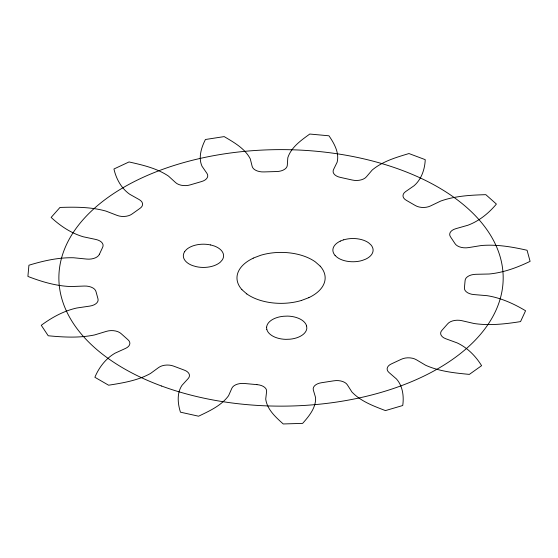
<?xml version="1.0" encoding="UTF-8"?>
<svg xmlns="http://www.w3.org/2000/svg" width="558" height="558" viewBox="0 0 558 558"><rect width="100%" height="100%" fill="white"/><g stroke="black" fill="none" stroke-linecap="round" stroke-linejoin="round"><path stroke-width="0.84" d="M99.436 254.211L102.63 247.34A11.111 6.41 0 0 0 95.823 239.459L83.323 236.794C71.18 233.223 60.334 225.997 51.148 217.425L59.971 207.443C75.337 206.941 91.093 206.913 106.006 211.112L117.096 215.395A11.104 6.41 0 0 0 132.134 213.944L139.905 208.42A11.111 6.417 0 0 0 139.242 199.618L129.686 194.24C121.33 188.388 116.148 178.797 113.937 168.997L129.037 161.946C142.611 165.022 156.805 168.202 168.509 176.112L175.624 182.619A11.104 6.41 0 0 0 190.39 184.831L201.375 181.608A11.111 6.417 0 0 0 206.962 173.412L202.024 166.263C198.083 157.6 201.389 147.5 205.421 139.5L224.183 136.605C233.886 142.36 244.857 148.428 250.263 158.814L252.174 166.43A11.104 6.41 0 0 0 264.101 171.92L276.412 171.55A11.097 6.41 0 0 0 287.293 165.377L287.823 157.684C291.262 147.131 301.208 140.274 309.774 134.039L328.955 135.796C334.13 143.301 339.529 152.766 337.137 162.204L333.51 169.618A11.111 6.41 0 0 0 340.547 177.43L352.049 179.983A11.104 6.41 0 0 0 366.341 176.9L372.242 169.995C382.669 161.29 396.194 157.398 408.958 153.548L425.245 159.658C424.84 169.22 421.499 179.278 414.113 185.709L405.575 191.624A11.111 6.417 0 0 0 406.496 200.42L415.208 205.456A11.111 6.417 0 0 0 430.434 205.986L440.687 201.068C455.098 195.914 470.659 195.105 485.823 194.665L496.39 204.068C488.759 213.212 479.12 221.073 467.869 225.251L455.907 228.654A11.104 6.41 0 0 0 450.55 236.906L454.958 243.546A11.104 6.41 0 0 0 468.49 247.613L481.331 245.527C496.697 244.23 512.139 246.852 527.073 250.27L530.1 261.353C517.217 267.582 503.455 272.653 489.122 274.006L475.793 274.299A11.111 6.41 0 0 0 465.093 280.583L464.444 287.684A11.104 6.41 0 0 0 473.937 294.575L487.134 295.684C500.847 297.839 513.751 303.678 525.58 310.764L520.544 321.596C505.283 324.038 489.582 325.788 474.188 323.535L461.808 320.676A11.104 6.41 0 0 0 447.607 323.898L442.006 330.238A11.104 6.41 0 0 0 445.828 338.762L457.1 342.877C467.395 347.641 475.695 356.102 481.596 365.678L469.369 374.383C454.589 373.016 439.355 371.391 425.663 365.274L416.359 359.75A11.104 6.41 0 0 0 401.118 359.359L391.535 363.837A11.104 6.41 0 0 0 389.017 372.521L396.424 378.931C402.799 386.017 404.027 396.396 402.743 405.513L385.432 410.597C373.595 406.036 360.845 401.418 351.924 392.002L347.313 384.776A11.104 6.41 0 0 0 333.663 380.842L321.757 382.683A11.104 6.41 0 0 0 313.338 390.021L315.591 397.617C316.156 407.689 308.923 416.31 302.631 423.382L283.234 423.961C275.819 417.293 267.129 409.565 265.72 399.11L266.605 391.43A11.104 6.41 0 0 0 256.91 384.629M184.614 251.651L186.47 249.531A20.116 11.613 0 0 1 210.638 244.969M253.192 258.117L260.739 255.264A44.047 25.431 0 0 1 315.305 261.862L320.215 266.166M340.247 241.105L343.693 239.8M308.874 297.651L301.327 300.504M256.91 384.629L244.732 383.513A11.111 6.417 0 0 0 231.87 388.242L228.578 395.706C221.31 405.687 209.403 411.009 198.585 416.205L180.457 412.181C177.716 403.615 176.698 393.195 181.971 385.362L188.186 378.547A11.104 6.41 0 0 0 184.119 370.059L173.789 366.181A11.118 6.417 0 0 0 158.695 367.485L150.437 373.525C137.631 380.556 122.858 382.969 108.601 385.208L94.874 377.278C98.968 367.478 105.811 358.438 115.143 353.137L125.62 348.366A11.111 6.417 0 0 0 127.887 339.662L121.184 333.691A11.111 6.417 0 0 0 106.48 331.333L94.672 334.919C79.424 338.134 63.619 337.234 48.218 335.763L41.271 325.293C51.88 317.432 63.821 310.883 76.802 308.002L89.726 306.105A11.104 6.41 0 0 0 97.936 298.683L96.011 291.653A11.111 6.41 0 0 0 84.237 286.052L70.936 286.554C56.107 286.038 41.648 281.748 27.9 276.419L28.925 265.217C43.364 260.837 58.388 257.377 73.565 257.761L86.713 259.072A11.104 6.41 0 0 0 99.436 254.211M210.624 244.927L214.3 246.001A20.116 11.613 0 0 1 222.258 259.944L220.41 262.072A20.116 11.613 0 0 1 196.263 266.661L192.58 265.601A20.116 11.613 0 0 1 184.663 251.665M246.803 293.954L241.851 289.602M335.065 255.48L337.325 257.475A20.116 11.613 0 0 0 362.261 260.44L365.671 259.156A20.116 11.613 0 0 0 370.84 244.781L368.594 242.793A20.116 11.613 0 0 0 343.721 239.828M306.6 325.879L306.83 328.257A20.116 11.613 0 0 1 289.895 339.201L285.78 339.348A20.116 11.613 0 0 1 266.864 329.569M266.808 329.569L266.571 327.19M266.626 327.218A20.116 11.613 0 0 1 283.555 316.267L287.621 316.1A20.116 11.613 0 0 1 306.586 325.907M301.32 300.49A44.047 25.431 0 0 1 246.817 293.947M241.928 289.644A44.047 25.431 0 0 1 253.262 258.18M320.194 266.173A44.047 25.431 0 0 1 308.86 297.637M335.135 255.487A20.116 11.613 0 0 1 340.31 241.119M161.625 386.038A222.147 128.256 0 0 0 502.967 283.513A222.147 128.256 0 0 0 178.504 164.101A222.147 128.256 0 0 0 161.625 386.038"/></g></svg>
